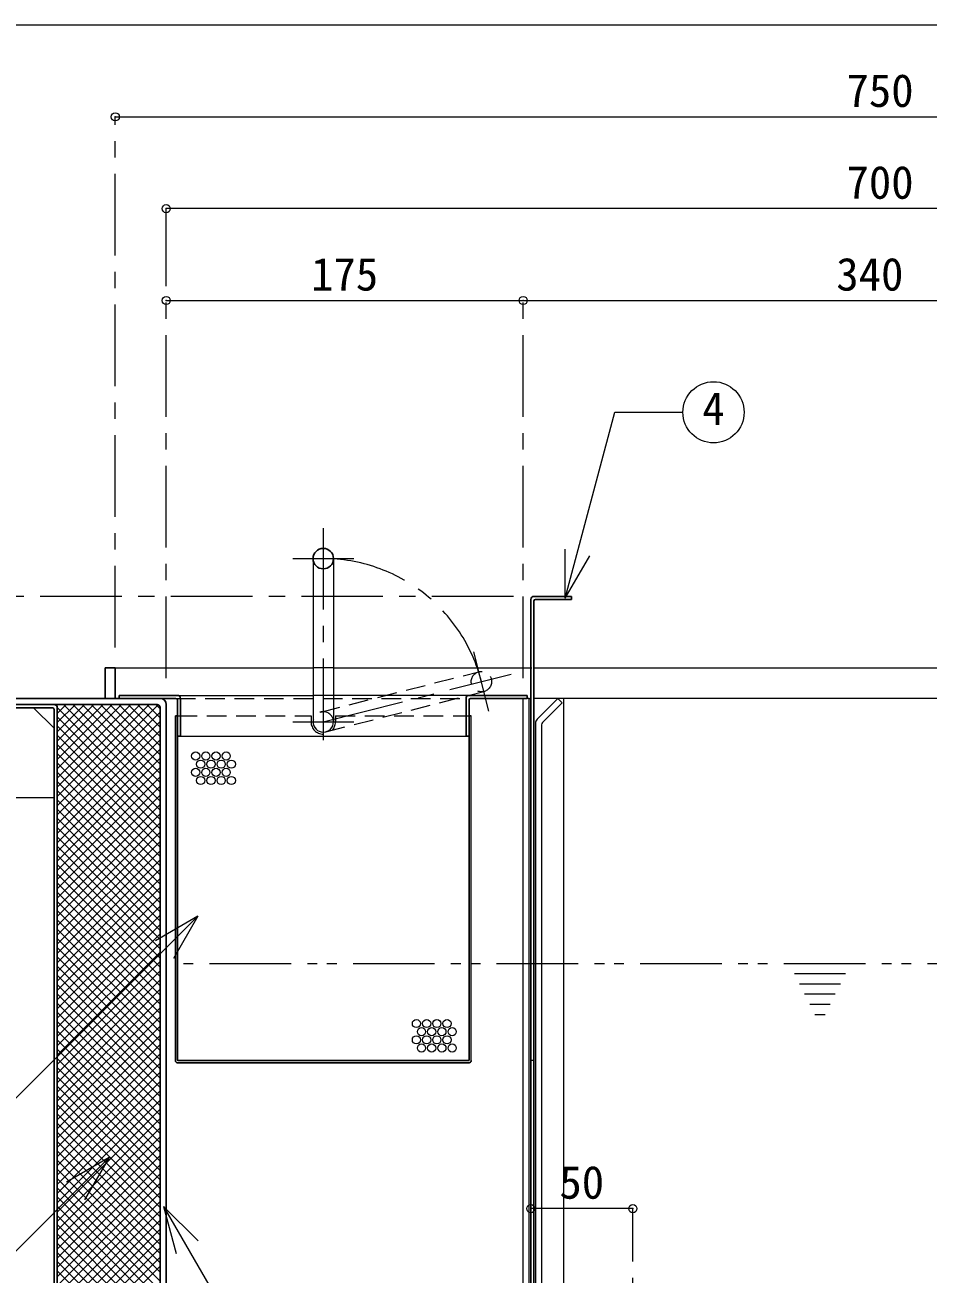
# Model space of a CAD drawing. Units: millimetres at full size, sheet at 1:8; details may follow other scales. Extents: x -1691 to 1549, y -1119 to 1129.
# Drawn here: x -1275 to -833, y -507 to 105 of the extents above; entities that cross this region are included whole.
import ezdxf
from ezdxf.enums import TextEntityAlignment as Align

# ---------------------------------------------------------------- set-up
doc = ezdxf.new("R2010")
doc.units = ezdxf.units.MM
doc.header["$LTSCALE"] = 8
doc.header["$PDMODE"] = 32
doc.header["$PDSIZE"] = 4
for name, pattern in [('CHAIN1', [8, 5, -1, 1, -1]), ('DASHED1', [1.8, 1.2, -0.6]), ('DOUBLE_CHAIN1', [8.8, 5, -1, 0.6, -0.6, 0.6, -1])]:
    doc.linetypes.add(name, pattern=pattern)
doc.layers.add('0-0_ﾚｲﾔ1', color=4, linetype='Continuous', lineweight=9)
doc.styles.add('ＭＳ ゴシック', font='')
doc.styles.get('ＭＳ ゴシック').set_extended_font_data('MS Gothic')

msp = doc.modelspace()

# ---------------------------------------------------------------- linework, layer by layer
at = {"layer": '0-0_ﾚｲﾔ1'}
for p, q in [((-1341.137, 105.091), (-371.137, 105.091)), ((-1231.137, 60.091), (-481.137, 60.091)), ((-506.137, 15.091), (-1206.137, 15.091)), ((-1206.137, -29.909), (-1031.137, -29.909)), ((-1031.137, -29.909), (-691.137, -29.909)), ((-1231.137, -209.909), (-1134.137, -209.909)), ((-1124.137, -209.909), (-1026.887, -209.909)), ((-1025.387, -209.909), (-481.137, -209.909)), ((-1200.637, -223.409), (-1134.137, -223.409)), ((-1057.637, -223.409), (-1124.137, -223.409)), ((-1028.137, -224.909), (-1027.387, -224.909)), ((-691.137, -224.909), (-1025.887, -224.909)), ((-1011.137, -574.909), (-1011.137, -224.909)), ((-1260.975, -227.909), (-1260.966, -227.918)), ((-1260.101, -228.29), (-1259.719, -227.909)), ((-1259.547, -229.337), (-1209.137, -279.747)), ((-1259.537, -272.982), (-1214.464, -227.909)), ((-1259.537, -268.457), (-1218.99, -227.909)), ((-1259.537, -263.931), (-1223.515, -227.909)), ((-1259.537, -259.406), (-1228.041, -227.909)), ((-1259.537, -254.88), (-1232.566, -227.909)), ((-1259.537, -250.355), (-1237.092, -227.909)), ((-1259.537, -245.829), (-1241.617, -227.909)), ((-1259.537, -241.304), (-1246.143, -227.909)), ((-1259.537, -236.778), (-1250.668, -227.909)), ((-1259.537, -232.253), (-1255.194, -227.909)), ((-1259.537, -277.508), (-1210.056, -228.026)), ((-1259.537, -282.033), (-1209.137, -231.633)), ((-1256.449, -227.909), (-1209.137, -275.221)), ((-1251.924, -227.909), (-1209.137, -270.696)), ((-1247.398, -227.909), (-1209.137, -266.17)), ((-1242.873, -227.909), (-1209.137, -261.645)), ((-1238.348, -227.909), (-1209.137, -257.119)), ((-1233.822, -227.909), (-1209.137, -252.594)), ((-1229.297, -227.909), (-1209.137, -248.068)), ((-1224.771, -227.909), (-1209.137, -243.543)), ((-1220.246, -227.909), (-1209.137, -239.017)), ((-1215.72, -227.909), (-1209.137, -234.492)), ((-1211.195, -227.909), (-1209.137, -229.966)), ((-1259.537, -233.872), (-1209.137, -284.272)), ((-1259.537, -286.558), (-1209.137, -236.158)), ((-1259.537, -238.398), (-1209.137, -288.798)), ((-1259.537, -291.084), (-1209.137, -240.684)), ((-1259.537, -242.923), (-1209.137, -293.323)), ((-1199.137, -243.409), (-1059.137, -243.409)), ((-1259.537, -295.609), (-1209.137, -245.209)), ((-1259.537, -247.449), (-1209.137, -297.849)), ((-1259.537, -300.135), (-1209.137, -249.735)), ((-1259.537, -251.974), (-1209.137, -302.374)), ((-1259.537, -304.66), (-1209.137, -254.26)), ((-1259.537, -256.5), (-1209.137, -306.9)), ((-1259.537, -309.186), (-1209.137, -258.786)), ((-1259.537, -261.025), (-1209.137, -311.425)), ((-1259.537, -313.711), (-1209.137, -263.311)), ((-1259.537, -265.55), (-1209.137, -315.95)), ((-1259.537, -318.237), (-1209.137, -267.837)), ((-1259.537, -270.076), (-1209.137, -320.476)), ((-1259.537, -322.762), (-1209.137, -272.362)), ((-1259.537, -274.601), (-1209.137, -325.001)), ((-1259.537, -327.288), (-1209.137, -276.888)), ((-1259.537, -279.127), (-1209.137, -329.527)), ((-1259.537, -331.813), (-1209.137, -281.413)), ((-1259.537, -283.652), (-1209.137, -334.052)), ((-1259.537, -336.339), (-1209.137, -285.939)), ((-1259.537, -288.178), (-1209.137, -338.578)), ((-1259.537, -340.864), (-1209.137, -290.464)), ((-1259.537, -292.703), (-1209.137, -343.103)), ((-1259.537, -345.39), (-1209.137, -294.99)), ((-1259.537, -297.229), (-1209.137, -347.629)), ((-1259.537, -349.915), (-1209.137, -299.515)), ((-1259.537, -301.754), (-1209.137, -352.154)), ((-1259.537, -354.441), (-1209.137, -304.041)), ((-1259.537, -306.28), (-1209.137, -356.68)), ((-1259.537, -358.966), (-1209.137, -308.566)), ((-1259.537, -310.805), (-1209.137, -361.205)), ((-1259.537, -363.492), (-1209.137, -313.092)), ((-1259.537, -315.331), (-1209.137, -365.731)), ((-1259.537, -368.017), (-1209.137, -317.617)), ((-1259.537, -319.856), (-1209.137, -370.256)), ((-1259.537, -372.543), (-1209.137, -322.143)), ((-1259.537, -324.382), (-1209.137, -374.782)), ((-1259.537, -377.068), (-1209.137, -326.668)), ((-1259.537, -328.907), (-1209.137, -379.307)), ((-1259.537, -381.594), (-1209.137, -331.194)), ((-1259.537, -333.433), (-1209.137, -383.833)), ((-1259.537, -386.119), (-1209.137, -335.719)), ((-1259.537, -337.958), (-1209.137, -388.358)), ((-1259.537, -390.645), (-1209.137, -340.245)), ((-1259.537, -342.484), (-1209.137, -392.884)), ((-1259.537, -395.17), (-1209.137, -344.77)), ((-1259.537, -347.009), (-1209.137, -397.409)), ((-1259.537, -399.696), (-1209.137, -349.296)), ((-1259.537, -351.535), (-1209.137, -401.935)), ((-1259.537, -404.221), (-1209.137, -353.821)), ((-1259.537, -356.06), (-1209.137, -406.46)), ((-1259.537, -408.747), (-1209.137, -358.347)), ((-1259.537, -360.586), (-1209.137, -410.986)), ((-1259.537, -413.272), (-1209.137, -362.872)), ((-1259.537, -365.111), (-1209.137, -415.511)), ((-1259.537, -417.798), (-1209.137, -367.398)), ((-1259.537, -369.637), (-1209.137, -420.037)), ((-1259.537, -422.323), (-1209.137, -371.923)), ((-1259.537, -374.162), (-1209.137, -424.562)), ((-1259.537, -426.848), (-1209.137, -376.448)), ((-1259.537, -378.688), (-1209.137, -429.088)), ((-1259.537, -431.374), (-1209.137, -380.974)), ((-1259.537, -383.213), (-1209.137, -433.613)), ((-1259.537, -435.899), (-1209.137, -385.499)), ((-1259.537, -387.739), (-1209.137, -438.139)), ((-1259.537, -440.425), (-1209.137, -390.025)), ((-1259.537, -392.264), (-1209.137, -442.664)), ((-1259.537, -444.95), (-1209.137, -394.55)), ((-1259.537, -396.79), (-1209.137, -447.19)), ((-1259.537, -449.476), (-1209.137, -399.076)), ((-1259.537, -401.315), (-1209.137, -451.715)), ((-1259.537, -454.001), (-1209.137, -403.601)), ((-1259.537, -405.84), (-1209.137, -456.24)), ((-1259.537, -458.527), (-1209.137, -408.127)), ((-1259.537, -410.366), (-1209.137, -460.766)), ((-1259.537, -463.052), (-1209.137, -412.652)), ((-1259.537, -414.891), (-1209.137, -465.291)), ((-1259.537, -467.578), (-1209.137, -417.178)), ((-1259.537, -419.417), (-1209.137, -469.817)), ((-1259.537, -472.103), (-1209.137, -421.703)), ((-1259.537, -423.942), (-1209.137, -474.342)), ((-1259.537, -476.629), (-1209.137, -426.229)), ((-1259.537, -428.468), (-1209.137, -478.868)), ((-1259.537, -481.154), (-1209.137, -430.754)), ((-1259.537, -432.993), (-1209.137, -483.393)), ((-1259.537, -485.68), (-1209.137, -435.28)), ((-1259.537, -437.519), (-1209.137, -487.919)), ((-1259.537, -490.205), (-1209.137, -439.805)), ((-1259.537, -442.044), (-1209.137, -492.444)), ((-1259.537, -494.731), (-1209.137, -444.331)), ((-1259.537, -446.57), (-1209.137, -496.97)), ((-1259.537, -499.256), (-1209.137, -448.856)), ((-1259.537, -451.095), (-1209.137, -501.495)), ((-1259.537, -503.782), (-1209.137, -453.382)), ((-1259.537, -455.621), (-1209.137, -506.021)), ((-1259.537, -508.307), (-1209.137, -457.907)), ((-1259.537, -460.146), (-1209.137, -510.546)), ((-1259.537, -512.833), (-1209.137, -462.433)), ((-1259.537, -464.672), (-1209.137, -515.072)), ((-1259.537, -517.358), (-1209.137, -466.958)), ((-1259.537, -469.197), (-1209.137, -519.597)), ((-1259.537, -521.884), (-1209.137, -471.484)), ((-1259.537, -473.723), (-1209.137, -524.123)), ((-1259.537, -526.409), (-1209.137, -476.009)), ((-977.387, -474.909), (-1027.387, -474.909)), ((-1259.537, -478.248), (-1209.137, -528.648)), ((-1259.537, -530.935), (-1209.137, -480.535)), ((-1259.537, -482.774), (-1209.137, -533.174)), ((-1259.537, -535.46), (-1209.137, -485.06)), ((-1259.537, -487.299), (-1209.137, -537.699)), ((-1259.537, -539.986), (-1209.137, -489.586)), ((-1259.537, -491.825), (-1209.137, -542.225)), ((-1259.537, -544.511), (-1209.137, -494.111)), ((-1259.537, -496.35), (-1209.137, -546.75)), ((-1259.537, -549.037), (-1209.137, -498.637)), ((-1259.537, -500.876), (-1209.137, -551.276)), ((-1259.537, -553.562), (-1209.137, -503.162)), ((-1259.537, -505.401), (-1209.137, -555.801))]:
    msp.add_line(p, q, dxfattribs=at)
at = {"layer": '0-0_ﾚｲﾔ1', "linetype": 'CHAIN1'}
for p, q in [((-1231.137, -199.909), (-1231.137, 60.091)), ((-1206.137, -214.909), (-1206.137, 15.091)), ((-1031.137, -214.909), (-1031.137, -29.909)), ((-1129.137, -141.409), (-1129.137, -251.409)), ((-1144.137, -156.409), (-1114.137, -156.409)), ((-1035.887, -174.909), (-1586.137, -174.909)), ((-1047.91, -231.203), (-1055.313, -202.131)), ((-1129.137, -236.409), (-1037.075, -212.966)), ((-1144.137, -236.409), (-1114.137, -236.409)), ((-977.387, -564.909), (-977.387, -474.909))]:
    msp.add_line(p, q, dxfattribs=at)
at = {"layer": '0-0_ﾚｲﾔ1', "color": 7, "lineweight": 18}
for p, q in [((-1010.537, -175.759), (-1010.537, -151.759)), ((-1134.137, -156.409), (-1134.137, -236.409)), ((-1124.137, -156.409), (-1124.137, -236.409)), ((-1010.537, -175.759), (-998.537, -154.974)), ((-1031.137, -674.909), (-1031.137, -224.909)), ((-1028.137, -224.909), (-1029.137, -224.909)), ((-1028.137, -674.909), (-1028.137, -224.909)), ((-1024.259, -235.03), (-1014.137, -224.909)), ((-1014.137, -224.909), (-1012.016, -227.03)), ((-1271.137, -229.509), (-1261.137, -239.509)), ((-1021.698, -236.712), (-1012.016, -227.03)), ((-1056.637, -402.409), (-1056.637, -233.409)), ((-1025.137, -237.152), (-1025.137, -574.909)), ((-1022.137, -237.773), (-1022.137, -574.909)), ((-1326.137, -273.509), (-1261.137, -273.509)), ((-1190.646, -331.623), (-1282.003, -422.979)), ((-1190.646, -331.623), (-1211.431, -343.623)), ((-1190.646, -331.623), (-1202.646, -352.408)), ((-1234.172, -449.9), (-1290.515, -506.243)), ((-1234.172, -449.9), (-1254.957, -461.9)), ((-1234.172, -449.9), (-1246.172, -470.685)), ((-1207.408, -473.804), (-1201.197, -496.987)), ((-1207.408, -473.804), (-1190.438, -490.775))]:
    msp.add_line(p, q, dxfattribs=at)
at = {"layer": '0-0_ﾚｲﾔ1', "color": 5, "lineweight": 25}
for p, q in [((-1027.387, -176.409), (-1027.387, -574.909)), ((-1025.887, -174.909), (-1007.387, -174.909)), ((-1025.887, -177.159), (-1025.887, -574.909)), ((-1025.137, -176.409), (-1007.387, -176.409)), ((-1007.387, -176.409), (-1007.387, -174.909)), ((-1236.137, -224.909), (-1236.137, -209.909)), ((-1236.137, -209.909), (-1231.137, -209.909)), ((-1231.137, -224.909), (-1231.137, -209.909)), ((-1201.387, -224.909), (-1341.137, -224.909)), ((-1229.137, -223.409), (-1229.137, -224.909)), ((-1200.637, -223.409), (-1229.137, -223.409)), ((-1200.637, -401.909), (-1200.637, -225.659)), ((-1199.137, -224.909), (-1199.137, -243.409)), ((-1059.137, -224.909), (-1059.137, -243.409)), ((-1057.637, -223.409), (-1029.137, -223.409)), ((-1057.637, -225.659), (-1057.637, -401.909)), ((-1056.887, -224.909), (-1029.137, -224.909)), ((-1029.137, -224.909), (-1029.137, -223.409)), ((-1210.637, -227.909), (-1341.137, -227.909)), ((-1261.937, -229.509), (-1336.137, -229.509)), ((-1261.137, -230.309), (-1261.137, -734.109)), ((-1259.537, -229.509), (-1259.537, -732.509)), ((-1209.137, -229.409), (-1209.137, -677.909)), ((-1206.137, -227.909), (-1206.137, -674.909)), ((-1200.637, -233.409), (-1201.637, -233.409)), ((-1201.637, -402.409), (-1201.637, -233.409)), ((-1057.637, -233.409), (-1056.637, -233.409)), ((-1199.137, -243.409), (-1200.637, -243.409)), ((-1059.137, -243.409), (-1057.637, -243.409)), ((-1057.637, -403.409), (-1200.637, -403.409)), ((-1058.137, -402.409), (-1200.137, -402.409))]:
    msp.add_line(p, q, dxfattribs=at)
at = {"layer": '0-0_ﾚｲﾔ1', "linetype": 'DASHED1'}
for p, q in [((-1124.137, -209.909), (-1134.137, -209.909)), ((-1130.371, -231.564), (-1052.845, -211.822)), ((-1201.387, -224.909), (-1056.887, -224.909)), ((-1124.137, -223.409), (-1134.137, -223.409)), ((-1127.904, -241.254), (-1050.378, -221.513)), ((-1200.637, -233.409), (-1135.137, -233.409)), ((-1135.137, -233.409), (-1135.137, -236.409)), ((-1123.137, -233.409), (-1123.137, -236.409)), ((-1123.137, -233.409), (-1057.637, -233.409)), ((-1025.887, -402.409), (-1027.387, -402.409))]:
    msp.add_line(p, q, dxfattribs=at)
at = {"layer": '0-0_ﾚｲﾔ1', "linetype": 'DOUBLE_CHAIN1'}
for p, q in [((-652.137, -354.909), (-1201.137, -354.909)), ((-873.137, -359.909), (-898.137, -359.909)), ((-875.637, -364.909), (-895.637, -364.909)), ((-878.137, -369.909), (-893.137, -369.909)), ((-880.637, -374.909), (-890.637, -374.909)), ((-883.137, -379.909), (-888.137, -379.909))]:
    msp.add_line(p, q, dxfattribs=at)
at = {"layer": '0-0_ﾚｲﾔ1', "color": 7, "lineweight": 18}
for points in [[(-1010.537, -175.759), (-986.139, -84.706), (-952.829, -84.706)], [(-1207.408, -473.804), (-1157.633, -560.017), (-1117.153, -560.017)]]:
    msp.add_lwpolyline(points, dxfattribs=at)
msp.add_circle((-937.829, -84.706), 15, dxfattribs=at)
at = {"layer": '0-0_ﾚｲﾔ1', "color": 5, "lineweight": 25}
msp.add_circle((-1129.137, -156.409), 5, dxfattribs=at)
at = {"layer": '0-0_ﾚｲﾔ1', "linetype": 'DASHED1'}
msp.add_circle((-1051.612, -216.667), 5, dxfattribs=at)
at = {"layer": '0-0_ﾚｲﾔ1'}
for centre in [(-1191.721, -253.138), (-1189.221, -257.138), (-1186.721, -253.138), (-1184.221, -257.138), (-1181.721, -253.138), (-1179.221, -257.138), (-1176.721, -253.138), (-1174.221, -257.138), (-1191.721, -261.138), (-1189.221, -265.138), (-1186.721, -261.138), (-1184.221, -265.138), (-1181.721, -261.138), (-1179.221, -265.138), (-1176.721, -261.138), (-1174.221, -265.138), (-1083.478, -384.232), (-1078.478, -384.232), (-1073.478, -384.232), (-1068.478, -384.232), (-1083.478, -392.232), (-1080.978, -388.232), (-1078.478, -392.232), (-1075.978, -388.232), (-1073.478, -392.232), (-1070.978, -388.232), (-1068.478, -392.232), (-1065.978, -388.232), (-1080.978, -396.232), (-1075.978, -396.232), (-1070.978, -396.232), (-1065.978, -396.232)]:
    msp.add_circle(centre, 2, dxfattribs=at)
at = {"layer": '0-0_ﾚｲﾔ1', "linetype": 'CHAIN1'}
msp.add_arc((-1129.137, -236.409), 80, 14.2867, 90, dxfattribs=at)
at = {"layer": '0-0_ﾚｲﾔ1', "color": 5, "lineweight": 25}
for centre, radius, start, end in [((-1025.887, -176.409), 1.5, 90, 180), ((-1025.137, -177.159), 0.75, 90, 180), ((-1209.137, -227.909), 3, 0, 90), ((-1201.387, -225.659), 0.75, 0, 90), ((-1200.637, -224.909), 1.5, 0, 90), ((-1057.637, -224.909), 1.5, 90, 180), ((-1056.887, -225.659), 0.75, 90, 180), ((-1261.937, -230.309), 0.8, 0, 90), ((-1261.137, -229.509), 1.6, 0, 90), ((-1210.637, -229.409), 1.5, 0, 90), ((-1200.637, -402.409), 1, 180, 270), ((-1200.137, -401.909), 0.5, 180, 270), ((-1058.137, -401.909), 0.5, 270, 0), ((-1057.637, -402.409), 1, 270, 0)]:
    msp.add_arc(centre, radius, start, end, dxfattribs=at)
at = {"layer": '0-0_ﾚｲﾔ1', "linetype": 'DASHED1'}
for radius, start, end in [(5, 0, 180), (6, 180, 0)]:
    msp.add_arc((-1129.137, -236.409), radius, start, end, dxfattribs=at)
at = {"layer": '0-0_ﾚｲﾔ1', "color": 7, "lineweight": 18}
for centre, radius, start, end in [((-1129.137, -236.409), 5, 180, 0), ((-1022.137, -237.152), 3, 135, 180), ((-1020.637, -237.773), 1.5, 135, 180)]:
    msp.add_arc(centre, radius, start, end, dxfattribs=at)
at = {"layer": '0-0_ﾚｲﾔ1', "color": 1}
for p in [(-1231.137, 60.091), (-1206.137, 15.091), (-1206.137, -29.909), (-1031.137, -29.909), (-1027.387, -474.909), (-977.387, -474.909)]:
    msp.add_point(p, dxfattribs=at)

# ---------------------------------------------------------------- texts
at = {"layer": '0-0_ﾚｲﾔ1', "color": 7, "style": 'ＭＳ ゴシック'}
for s, p in [('750', (-872.637, 60.091)), ('700', (-872.637, 15.091)), ('175', (-1135.137, -29.909)), ('340', (-877.637, -29.909)), ('4', (-943.329, -95.706)), ('50', (-1013.387, -474.909))]:
    msp.add_text(s, height=16.13, dxfattribs=at).set_placement(p, align=Align.BOTTOM_LEFT)

doc.saveas('drawing.dxf')
